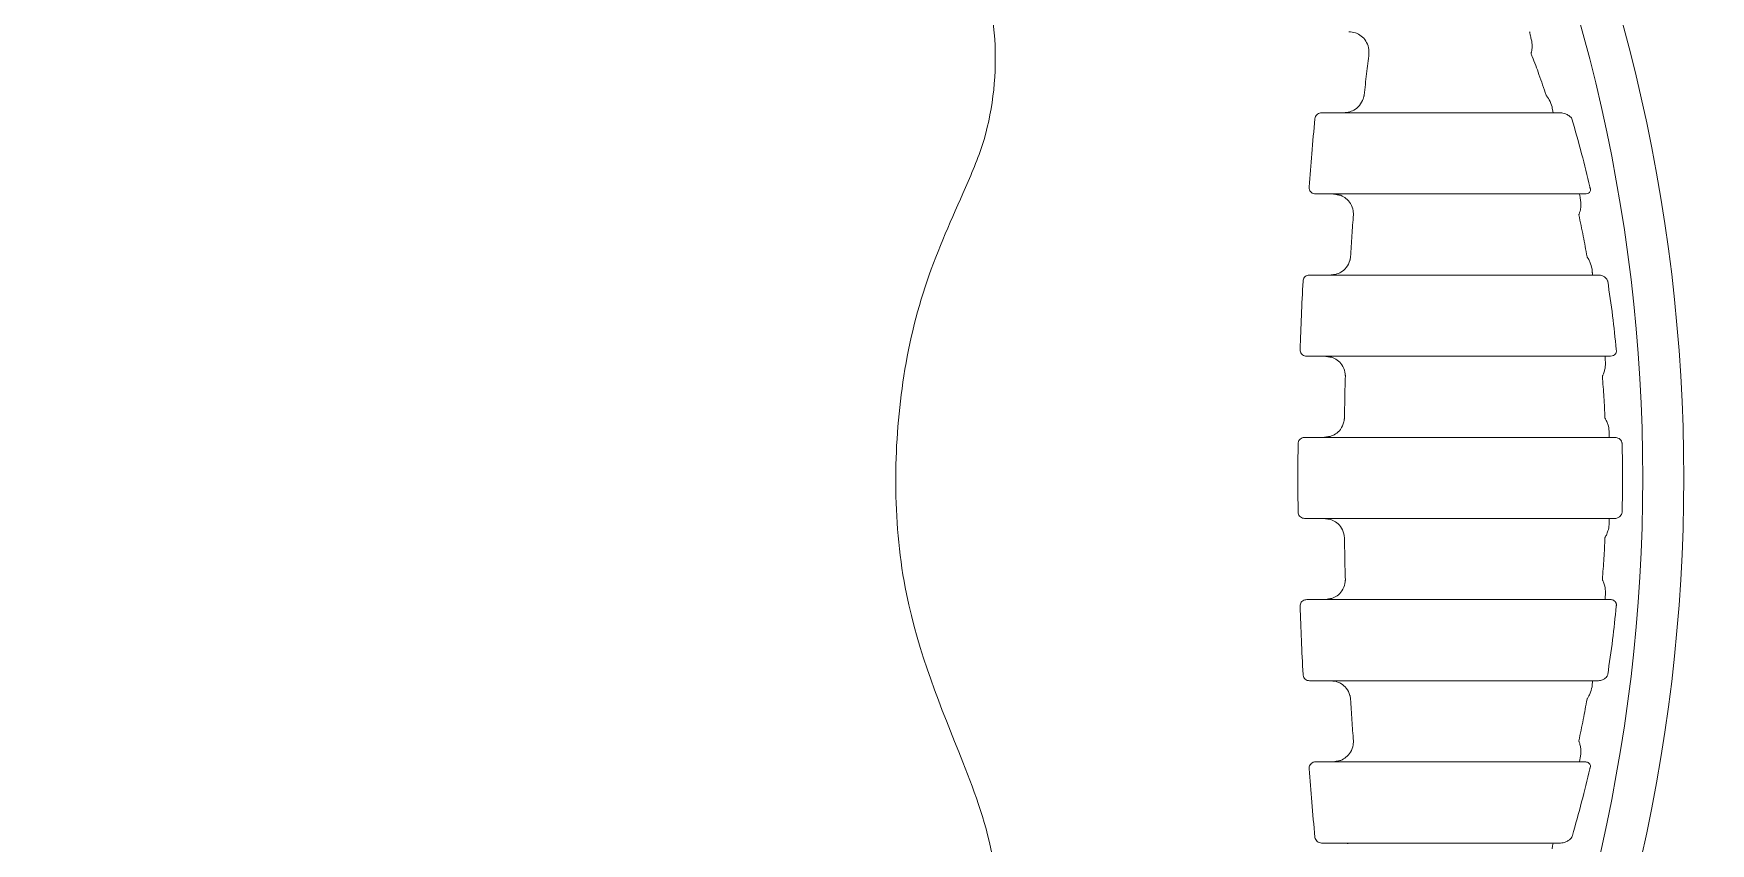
# Model space of a CAD drawing. Header units: inches. Extents: x -1 to 81, y -22 to 129.
# Drawn here: x 4.442 to 5.734, y 60.696 to 61.32 of the extents above; entities that cross this region are included whole.
import ezdxf

# ---------------------------------------------------------------- set-up
doc = ezdxf.new("R2010")
doc.units = ezdxf.units.IN
doc.header["$MEASUREMENT"] = 0
doc.layers.add('1', color=4, linetype='Continuous')

# ---------------------------------------------------------------- blocks, each defined once
blk = doc.blocks.new('FROG')
at = {"layer": '1', "color": 3, "lineweight": 5}
for p, q in [((1.0565, -0.2188), (1.0428, -0.2188)), ((1.0646, -0.2813), (1.2258, -0.2813))]:
    blk.add_line(p, q, dxfattribs=at)
at = {"layer": '1', "color": 3, "lineweight": 5, "flags": 128}
for points in [[(1.0646, 0.2812), (1.0624, 0.2812), (1.0603, 0.2812), (1.0581, 0.2812), (1.056, 0.2812), (1.0538, 0.2812), (1.0517, 0.2812), (1.0495, 0.2812), (1.0474, 0.2812)], [(1.2258, 0.2812), (1.1917, 0.2812), (1.161, 0.2812), (1.1342, 0.2812), (1.1115, 0.2812), (1.093, 0.2812), (1.0789, 0.2812), (1.0694, 0.2812), (1.0646, 0.2812)], [(1.0428, 0.2187), (1.0445, 0.2187), (1.0462, 0.2187), (1.0479, 0.2187), (1.0496, 0.2187), (1.0513, 0.2187), (1.0531, 0.2187), (1.0548, 0.2187), (1.0565, 0.2187)], [(1.0565, 0.2187), (1.0614, 0.2187), (1.0721, 0.2187), (1.0884, 0.2187), (1.1102, 0.2187), (1.1372, 0.2187), (1.1691, 0.2187), (1.2056, 0.2187), (1.2462, 0.2187)], [(1.0543, 0.1562), (1.0523, 0.1562), (1.0503, 0.1562), (1.0483, 0.1562), (1.0462, 0.1562), (1.0442, 0.1562), (1.0422, 0.1562), (1.0401, 0.1562), (1.0381, 0.1562)], [(1.2562, 0.1562), (1.2128, 0.1562), (1.1738, 0.1562), (1.1397, 0.1562), (1.1109, 0.1562), (1.0877, 0.1562), (1.0704, 0.1562), (1.0593, 0.1562), (1.0543, 0.1562)], [(1.0359, 0.0937), (1.0377, 0.0937), (1.0395, 0.0937), (1.0413, 0.0937), (1.0431, 0.0937), (1.0449, 0.0937), (1.0467, 0.0937), (1.0485, 0.0937), (1.0504, 0.0937)], [(1.0504, 0.0937), (1.0552, 0.0937), (1.0669, 0.0937), (1.0853, 0.0937), (1.1101, 0.0937), (1.1409, 0.0937), (1.1775, 0.0937), (1.2193, 0.0937), (1.2658, 0.0937)], [(1.0496, 0.0312), (1.0477, 0.0312), (1.0458, 0.0312), (1.0439, 0.0312), (1.042, 0.0312), (1.0401, 0.0312), (1.0382, 0.0312), (1.0362, 0.0312), (1.0343, 0.0312)], [(1.269, 0.0312), (1.2216, 0.0312), (1.179, 0.0312), (1.1417, 0.0312), (1.1102, 0.0312), (1.085, 0.0312), (1.0664, 0.0312), (1.0545, 0.0312), (1.0496, 0.0312)], [(1.0343, -0.0313), (1.0362, -0.0313), (1.0382, -0.0313), (1.0401, -0.0313), (1.042, -0.0313), (1.0439, -0.0313), (1.0458, -0.0313), (1.0477, -0.0313), (1.0496, -0.0313)], [(1.0496, -0.0313), (1.0545, -0.0313), (1.0664, -0.0313), (1.085, -0.0313), (1.1102, -0.0313), (1.1417, -0.0313), (1.179, -0.0313), (1.2216, -0.0313), (1.269, -0.0313)], [(1.0504, -0.0938), (1.0485, -0.0938), (1.0467, -0.0938), (1.0449, -0.0938), (1.0431, -0.0938), (1.0413, -0.0938), (1.0395, -0.0938), (1.0377, -0.0938), (1.0359, -0.0938)], [(1.2658, -0.0938), (1.2193, -0.0938), (1.1775, -0.0938), (1.1409, -0.0938), (1.1101, -0.0938), (1.0853, -0.0938), (1.0669, -0.0938), (1.0552, -0.0938), (1.0504, -0.0938)], [(1.0381, -0.1563), (1.0401, -0.1563), (1.0422, -0.1563), (1.0442, -0.1563), (1.0462, -0.1563), (1.0483, -0.1563), (1.0503, -0.1563), (1.0523, -0.1563), (1.0543, -0.1563)], [(1.0543, -0.1563), (1.0593, -0.1563), (1.0704, -0.1563), (1.0877, -0.1563), (1.1109, -0.1563), (1.1397, -0.1563), (1.1738, -0.1563), (1.2128, -0.1563), (1.2562, -0.1563)], [(1.2462, -0.2188), (1.2056, -0.2188), (1.1691, -0.2188), (1.1372, -0.2188), (1.1102, -0.2188), (1.0884, -0.2188), (1.0721, -0.2188), (1.0614, -0.2188), (1.0565, -0.2188)], [(1.0474, -0.2813), (1.0495, -0.2813), (1.0517, -0.2813), (1.0538, -0.2813), (1.056, -0.2813), (1.0581, -0.2813), (1.0603, -0.2813), (1.0624, -0.2813), (1.0646, -0.2813)]]:
    blk.add_lwpolyline(points, dxfattribs=at)
at = {"layer": '1', "linetype": 'Continuous', "lineweight": 15}
for radius in [1.995, 1.9325, 1.8575]:
    blk.add_circle((0, 0), radius, dxfattribs=at)
at = {"layer": '1', "color": 3, "lineweight": 5}
for radius, start, end in [(1.3265, 332.5926, 27.4074), (1.2949, 332.6358, 27.3642)]:
    blk.add_arc((0, 0), radius, start, end, dxfattribs=at)
for points, knots in [([(0.5263, 0.5559), (0.5528, 0.5573), (0.6059, 0.5601), (0.6816, 0.5305), (0.7432, 0.4793), (0.7841, 0.4107), (0.7999, 0.3332), (0.7921, 0.2671), (0.7764, 0.2313), (0.771, 0.2191)], [0, 0, 0, 0, 0.1556067, 0.3112735, 0.4654261, 0.6177592, 0.7693142, 0.9214506, 1, 1, 1, 1]), ([(1.0683, 0.3437), (1.0701, 0.3436), (1.0724, 0.3434), (1.0744, 0.3425), (1.0749, 0.3423)], [0, 0, 0, 0, 0.78289, 1, 1, 1, 1]), ([(1.0749, 0.3423), (1.0763, 0.3415), (1.0793, 0.3397), (1.0825, 0.3353), (1.0836, 0.3316), (1.0839, 0.3291), (1.0839, 0.3283), (1.0839, 0.3276), (1.0839, 0.3273), (1.0839, 0.3271), (1.0839, 0.3271)], [0, 0, 0, 0, 0.242249, 0.522442, 0.830192, 0.872289, 0.947376, 0.978143, 0.992366, 1, 1, 1, 1]), ([(1.2093, 0.3364), (1.209, 0.3375), (1.2084, 0.3402), (1.2079, 0.3428), (1.2077, 0.3437), (1.2077, 0.3437), (1.2077, 0.3437)], [0, 0, 0, 0, 0.226109, 0.531949, 0.906264, 1, 1, 1, 1]), ([(1.2088, 0.3271), (1.2088, 0.3271), (1.2088, 0.3272), (1.2089, 0.3273), (1.2089, 0.3276), (1.2091, 0.3282), (1.2094, 0.3294), (1.2098, 0.3323), (1.2095, 0.3347), (1.2093, 0.3364)], [0, 0, 0, 0, 0.01629, 0.019422, 0.044574, 0.093669, 0.197476, 0.422533, 1, 1, 1, 1]), ([(1.0839, 0.3271), (1.0833, 0.3218), (1.082, 0.3111), (1.0808, 0.3003), (1.0802, 0.2948)], [0, 0, 0, 0, 0.490054, 1, 1, 1, 1]), ([(1.2205, 0.2948), (1.2186, 0.3001), (1.2152, 0.3102), (1.2112, 0.3209), (1.2091, 0.3263), (1.2088, 0.3271)], [0, 0, 0, 0, 0.486631, 0.920248, 1, 1, 1, 1]), ([(1.0802, 0.2948), (1.0802, 0.2947), (1.0802, 0.2946), (1.0801, 0.2944), (1.08, 0.2938), (1.0798, 0.293), (1.079, 0.2905), (1.077, 0.2869), (1.0729, 0.2832), (1.0695, 0.2821), (1.068, 0.2816)], [0, 0, 0, 0, 0.007207, 0.016451, 0.041404, 0.10491, 0.160821, 0.491889, 0.772109, 1, 1, 1, 1]), ([(1.225, 0.2859), (1.2244, 0.2876), (1.2236, 0.2899), (1.2218, 0.2928), (1.2211, 0.2939), (1.2207, 0.2944), (1.2206, 0.2946), (1.2205, 0.2947), (1.2205, 0.2948)], [0, 0, 0, 0, 0.627683, 0.822887, 0.934548, 0.975623, 0.988935, 1, 1, 1, 1]), ([(1.2258, 0.2812), (1.2258, 0.2814), (1.2257, 0.2817), (1.2254, 0.2835), (1.2251, 0.2851), (1.225, 0.2859)], [0, 0, 0, 0, 0.450302, 0.712062, 1, 1, 1, 1]), ([(1.0423, 0.2767), (1.0414, 0.2677), (1.0398, 0.2502), (1.0384, 0.2327), (1.0377, 0.2241)], [0, 0, 0, 0, 0.514173, 1, 1, 1, 1]), ([(1.0474, 0.2812), (1.0471, 0.2812), (1.0463, 0.2812), (1.045, 0.2808), (1.0436, 0.2798), (1.0426, 0.2784), (1.0424, 0.2773), (1.0423, 0.2767)], [0, 0, 0, 0, 0.1003278, 0.3457949, 0.5765626, 0.7923398, 1, 1, 1, 1]), ([(1.2315, 0.2812), (1.2327, 0.2811), (1.2348, 0.2809), (1.2375, 0.2794), (1.2392, 0.2781), (1.24, 0.2771), (1.2403, 0.2767)], [0, 0, 0, 0, 0.445011, 0.736713, 0.907241, 1, 1, 1, 1]), ([(1.2541, 0.2241), (1.252, 0.2327), (1.2478, 0.2505), (1.2428, 0.2677), (1.2403, 0.2767)], [0, 0, 0, 0, 0.48116, 1, 1, 1, 1]), ([(1.0377, 0.2241), (1.0377, 0.2237), (1.0377, 0.2227), (1.0383, 0.2211), (1.0395, 0.2198), (1.041, 0.2189), (1.0422, 0.2188), (1.0428, 0.2187)], [0, 0, 0, 0, 0.154867, 0.346182, 0.551679, 0.772292, 1, 1, 1, 1]), ([(1.2541, 0.2241), (1.2542, 0.2239), (1.2543, 0.2235), (1.2545, 0.2229), (1.2546, 0.2224), (1.2546, 0.2216), (1.2544, 0.2207), (1.2536, 0.2197), (1.2522, 0.2189), (1.251, 0.2188), (1.2503, 0.2187)], [0, 0, 0, 0, 0.0653348, 0.0926033, 0.1507524, 0.1802076, 0.2725966, 0.4284906, 0.6905235, 1, 1, 1, 1]), ([(0.771, 0.2191), (0.7605, 0.1954), (0.7391, 0.1474), (0.7221, 0.0697), (0.7173, -0.01), (0.7264, -0.1093), (0.7538, -0.1766), (0.771, -0.2191)], [0, 0, 0, 0, 0.1719605, 0.3488403, 0.5208258, 0.6978835, 1, 1, 1, 1]), ([(1.0621, 0.2177), (1.0636, 0.2169), (1.0666, 0.2154), (1.0701, 0.2111), (1.0714, 0.2075), (1.0718, 0.205), (1.0719, 0.2041), (1.0719, 0.2033), (1.0719, 0.2029), (1.0719, 0.2028), (1.0719, 0.2027)], [0, 0, 0, 0, 0.233284, 0.504838, 0.830341, 0.851053, 0.93952, 0.975141, 0.992554, 1, 1, 1, 1]), ([(1.2456, 0.2027), (1.2457, 0.2028), (1.2457, 0.2029), (1.2458, 0.2031), (1.246, 0.2036), (1.2464, 0.2048), (1.2467, 0.206), (1.2473, 0.2088), (1.2472, 0.2108), (1.2471, 0.2126)], [0, 0, 0, 0, 0.013902, 0.030509, 0.069887, 0.160693, 0.377211, 0.424671, 1, 1, 1, 1]), ([(1.2471, 0.2126), (1.247, 0.2138), (1.2465, 0.2167), (1.2463, 0.2185), (1.2462, 0.2187), (1.2462, 0.2187)], [0, 0, 0, 0, 0.3256368, 0.7642472, 1, 1, 1, 1]), ([(1.0719, 0.2027), (1.0715, 0.1974), (1.0708, 0.1866), (1.0701, 0.1758), (1.0697, 0.1704)], [0, 0, 0, 0, 0.493995, 1, 1, 1, 1]), ([(1.252, 0.1704), (1.251, 0.1757), (1.249, 0.1865), (1.2468, 0.1972), (1.2456, 0.2027)], [0, 0, 0, 0, 0.486072, 1, 1, 1, 1]), ([(1.0697, 0.1704), (1.0697, 0.1703), (1.0697, 0.1702), (1.0697, 0.1699), (1.0696, 0.1691), (1.0694, 0.1683), (1.0687, 0.1657), (1.0669, 0.1622), (1.0628, 0.1584), (1.0596, 0.1573), (1.0581, 0.1567)], [0, 0, 0, 0, 0.007194, 0.022061, 0.055115, 0.139257, 0.164125, 0.504906, 0.775355, 1, 1, 1, 1]), ([(1.2558, 0.1609), (1.2554, 0.1626), (1.2549, 0.1652), (1.2532, 0.1683), (1.2524, 0.1697), (1.2521, 0.1702), (1.252, 0.1703), (1.252, 0.1704)], [0, 0, 0, 0, 0.600722, 0.85241, 0.94324, 0.988484, 1, 1, 1, 1]), ([(1.0381, 0.1562), (1.0378, 0.1562), (1.0369, 0.1562), (1.0355, 0.1557), (1.0342, 0.1546), (1.0333, 0.1532), (1.0331, 0.1521), (1.0331, 0.1515)], [0, 0, 0, 0, 0.135652, 0.369951, 0.590201, 0.798201, 1, 1, 1, 1]), ([(1.2562, 0.1562), (1.2562, 0.1565), (1.2562, 0.1568), (1.256, 0.1586), (1.2559, 0.1599), (1.2558, 0.1609)], [0, 0, 0, 0, 0.503202, 0.660926, 1, 1, 1, 1]), ([(1.2609, 0.1562), (1.2619, 0.1561), (1.2635, 0.156), (1.2656, 0.1547), (1.267, 0.1534), (1.2677, 0.1522), (1.2679, 0.1516), (1.2679, 0.1515)], [0, 0, 0, 0, 0.404821, 0.682834, 0.858376, 0.974422, 1, 1, 1, 1]), ([(1.0331, 0.1515), (1.0326, 0.1426), (1.0318, 0.1251), (1.0311, 0.1076), (1.0308, 0.0989)], [0, 0, 0, 0, 0.507083, 1, 1, 1, 1]), ([(1.2745, 0.0989), (1.2736, 0.1076), (1.2718, 0.1252), (1.2692, 0.1426), (1.2679, 0.1515)], [0, 0, 0, 0, 0.490869, 1, 1, 1, 1]), ([(1.0308, 0.0989), (1.0308, 0.0985), (1.0309, 0.0976), (1.0314, 0.0961), (1.0326, 0.0948), (1.0341, 0.0939), (1.0353, 0.0938), (1.0359, 0.0937)], [0, 0, 0, 0, 0.130358, 0.329387, 0.542405, 0.768395, 1, 1, 1, 1]), ([(1.0552, 0.0929), (1.0567, 0.0923), (1.0598, 0.0909), (1.0635, 0.0868), (1.065, 0.0833), (1.0655, 0.0807), (1.0656, 0.0798), (1.0657, 0.0789), (1.0657, 0.0786), (1.0657, 0.0784), (1.0657, 0.0784)], [0, 0, 0, 0, 0.227552, 0.494546, 0.831634, 0.841601, 0.936441, 0.97413, 0.992693, 1, 1, 1, 1]), ([(1.2662, 0.0884), (1.2661, 0.0898), (1.2659, 0.0925), (1.2658, 0.0936), (1.2658, 0.0937), (1.2658, 0.0937)], [0, 0, 0, 0, 0.436987, 0.872345, 1, 1, 1, 1]), ([(1.2745, 0.0989), (1.2745, 0.0987), (1.2746, 0.0982), (1.2746, 0.0975), (1.2745, 0.097), (1.2742, 0.0961), (1.2736, 0.0951), (1.2721, 0.0941), (1.2708, 0.0938), (1.2699, 0.0938), (1.2698, 0.0937)], [0, 0, 0, 0, 0.059752, 0.097656, 0.174116, 0.201755, 0.35401, 0.593719, 0.95746, 1, 1, 1, 1]), ([(1.0657, 0.0784), (1.0655, 0.073), (1.0653, 0.0622), (1.0651, 0.0514), (1.065, 0.046)], [0, 0, 0, 0, 0.497992, 1, 1, 1, 1]), ([(1.2638, 0.0784), (1.2638, 0.0784), (1.2639, 0.0785), (1.264, 0.0788), (1.2642, 0.0793), (1.2648, 0.0808), (1.266, 0.0841), (1.2661, 0.0866), (1.2662, 0.0884)], [0, 0, 0, 0, 0.012662, 0.030168, 0.072648, 0.176036, 0.443331, 1, 1, 1, 1]), ([(1.2658, 0.046), (1.2656, 0.0514), (1.265, 0.0622), (1.2642, 0.0729), (1.2638, 0.0784)], [0, 0, 0, 0, 0.4958076, 1, 1, 1, 1]), ([(1.065, 0.046), (1.065, 0.046), (1.065, 0.0458), (1.0649, 0.0455), (1.0649, 0.0446), (1.0647, 0.0438), (1.0641, 0.0411), (1.0625, 0.0376), (1.0586, 0.0337), (1.0554, 0.0324), (1.0539, 0.0319)], [0, 0, 0, 0, 0.007232, 0.025014, 0.061981, 0.155769, 0.166488, 0.508868, 0.775327, 1, 1, 1, 1]), ([(1.269, 0.0361), (1.2688, 0.0378), (1.2685, 0.0403), (1.2671, 0.0436), (1.2663, 0.0451), (1.266, 0.0456), (1.2659, 0.0459), (1.2658, 0.046), (1.2658, 0.046)], [0, 0, 0, 0, 0.544951, 0.827779, 0.931592, 0.972639, 0.988044, 1, 1, 1, 1]), ([(1.0293, 0.0263), (1.0292, 0.0175), (1.0291, 0), (1.0292, -0.0175), (1.0293, -0.0263)], [0, 0, 0, 0, 0.5, 1, 1, 1, 1]), ([(1.0343, 0.0312), (1.0339, 0.0312), (1.033, 0.0312), (1.0315, 0.0305), (1.0303, 0.0294), (1.0295, 0.028), (1.0294, 0.0268), (1.0293, 0.0263)], [0, 0, 0, 0, 0.168533, 0.392708, 0.603301, 0.803874, 1, 1, 1, 1]), ([(1.269, 0.0312), (1.269, 0.0315), (1.269, 0.0318), (1.269, 0.0336), (1.269, 0.035), (1.269, 0.0361)], [0, 0, 0, 0, 0.512984, 0.610792, 1, 1, 1, 1]), ([(1.2732, 0.0312), (1.2741, 0.0312), (1.2755, 0.031), (1.2773, 0.0299), (1.2783, 0.0287), (1.2787, 0.0277), (1.2789, 0.027), (1.279, 0.0266), (1.279, 0.0263)], [0, 0, 0, 0, 0.391571, 0.648181, 0.817621, 0.899957, 0.934165, 1, 1, 1, 1]), ([(1.279, -0.0263), (1.2792, -0.0175), (1.2795, 0), (1.2792, 0.0175), (1.279, 0.0263)], [0, 0, 0, 0, 0.500627, 1, 1, 1, 1]), ([(1.0293, -0.0263), (1.0293, -0.0266), (1.0294, -0.0274), (1.0299, -0.0288), (1.0311, -0.0302), (1.0326, -0.0311), (1.0337, -0.0312), (1.0343, -0.0313)], [0, 0, 0, 0, 0.1035299, 0.3097443, 0.5306025, 0.7630784, 1, 1, 1, 1]), ([(1.0539, -0.0319), (1.0554, -0.0324), (1.0586, -0.0337), (1.0625, -0.0376), (1.0641, -0.0411), (1.0647, -0.0438), (1.0649, -0.0446), (1.0649, -0.0455), (1.065, -0.0458), (1.065, -0.046), (1.065, -0.046)], [0, 0, 0, 0, 0.224674, 0.491133, 0.833514, 0.844232, 0.938018, 0.974988, 0.992769, 1, 1, 1, 1]), ([(1.2658, -0.046), (1.2658, -0.046), (1.2659, -0.0459), (1.266, -0.0456), (1.2664, -0.045), (1.2672, -0.0434), (1.2685, -0.0401), (1.2688, -0.0377), (1.269, -0.0361)], [0, 0, 0, 0, 0.0119508, 0.0292402, 0.0731251, 0.1843194, 0.4918602, 1, 1, 1, 1]), ([(1.269, -0.0361), (1.269, -0.0348), (1.269, -0.032), (1.269, -0.0315), (1.269, -0.0313)], [0, 0, 0, 0, 0.442973, 1, 1, 1, 1]), ([(1.279, -0.0263), (1.279, -0.0266), (1.2789, -0.0271), (1.2786, -0.0279), (1.278, -0.0291), (1.2767, -0.0303), (1.275, -0.0311), (1.2738, -0.0312), (1.2732, -0.0313)], [0, 0, 0, 0, 0.065695, 0.107777, 0.230146, 0.43261, 0.742568, 1, 1, 1, 1]), ([(1.065, -0.046), (1.0651, -0.0514), (1.0653, -0.0622), (1.0655, -0.073), (1.0657, -0.0784)], [0, 0, 0, 0, 0.5020085, 1, 1, 1, 1]), ([(1.2638, -0.0784), (1.2642, -0.0729), (1.265, -0.0621), (1.2656, -0.0513), (1.2658, -0.046)], [0, 0, 0, 0, 0.506821, 1, 1, 1, 1]), ([(1.0657, -0.0784), (1.0657, -0.0784), (1.0657, -0.0786), (1.0657, -0.0789), (1.0656, -0.0798), (1.0655, -0.0807), (1.065, -0.0833), (1.0635, -0.0868), (1.0598, -0.0909), (1.0567, -0.0923), (1.0552, -0.0929)], [0, 0, 0, 0, 0.007306, 0.02587, 0.063559, 0.1584, 0.168364, 0.505454, 0.772446, 1, 1, 1, 1]), ([(1.2662, -0.0884), (1.2661, -0.0867), (1.266, -0.0842), (1.2649, -0.081), (1.2643, -0.0794), (1.264, -0.0788), (1.2639, -0.0785), (1.2638, -0.0784), (1.2638, -0.0784)], [0, 0, 0, 0, 0.525942, 0.813042, 0.922914, 0.967992, 0.987341, 1, 1, 1, 1]), ([(1.2658, -0.0938), (1.2658, -0.0935), (1.2658, -0.0933), (1.266, -0.0914), (1.2661, -0.0897), (1.2662, -0.0884)], [0, 0, 0, 0, 0.493978, 0.577794, 1, 1, 1, 1]), ([(1.0359, -0.0938), (1.0354, -0.0938), (1.0343, -0.0939), (1.0329, -0.0946), (1.0317, -0.0958), (1.0309, -0.0973), (1.0309, -0.0984), (1.0308, -0.0989)], [0, 0, 0, 0, 0.200279, 0.4148, 0.61609, 0.809394, 1, 1, 1, 1]), ([(1.0308, -0.0989), (1.0311, -0.1076), (1.0318, -0.1251), (1.0326, -0.1426), (1.0331, -0.1515)], [0, 0, 0, 0, 0.492917, 1, 1, 1, 1]), ([(1.2679, -0.1515), (1.2692, -0.1426), (1.2718, -0.1252), (1.2736, -0.1075), (1.2745, -0.0989)], [0, 0, 0, 0, 0.510622, 1, 1, 1, 1]), ([(1.2698, -0.0938), (1.2707, -0.0938), (1.272, -0.094), (1.2735, -0.095), (1.2742, -0.0961), (1.2745, -0.097), (1.2746, -0.0976), (1.2746, -0.0982), (1.2745, -0.0987), (1.2745, -0.0989), (1.2745, -0.0989)], [0, 0, 0, 0, 0.394975, 0.626742, 0.783149, 0.854406, 0.892434, 0.952556, 0.993547, 1, 1, 1, 1]), ([(1.0331, -0.1515), (1.0331, -0.1517), (1.0331, -0.1525), (1.0337, -0.1538), (1.0348, -0.1552), (1.0364, -0.1561), (1.0375, -0.1562), (1.0381, -0.1563)], [0, 0, 0, 0, 0.073773, 0.28687, 0.516161, 0.756326, 1, 1, 1, 1]), ([(1.2679, -0.1515), (1.2678, -0.1519), (1.2676, -0.1524), (1.2669, -0.1534), (1.2658, -0.1546), (1.2636, -0.1559), (1.2619, -0.1561), (1.2609, -0.1563)], [0, 0, 0, 0, 0.0895922, 0.1233174, 0.2998941, 0.5805984, 1, 1, 1, 1]), ([(1.0581, -0.1567), (1.0596, -0.1573), (1.0628, -0.1584), (1.0669, -0.1622), (1.0687, -0.1657), (1.0694, -0.1683), (1.0696, -0.1691), (1.0697, -0.1699), (1.0697, -0.1702), (1.0697, -0.1703), (1.0697, -0.1704)], [0, 0, 0, 0, 0.224645, 0.495094, 0.835876, 0.860745, 0.944888, 0.977938, 0.992808, 1, 1, 1, 1]), ([(1.252, -0.1704), (1.252, -0.1703), (1.2521, -0.1702), (1.2524, -0.1697), (1.2531, -0.1685), (1.2548, -0.1653), (1.2554, -0.1627), (1.2558, -0.1609)], [0, 0, 0, 0, 0.011521, 0.052687, 0.136863, 0.36761, 1, 1, 1, 1]), ([(1.2558, -0.1609), (1.256, -0.1594), (1.2562, -0.1567), (1.2562, -0.1564), (1.2562, -0.1563)], [0, 0, 0, 0, 0.5683904, 1, 1, 1, 1]), ([(1.0697, -0.1704), (1.0701, -0.1758), (1.0708, -0.1866), (1.0715, -0.1974), (1.0719, -0.2027)], [0, 0, 0, 0, 0.506006, 1, 1, 1, 1]), ([(1.2456, -0.2027), (1.2468, -0.1972), (1.249, -0.1865), (1.251, -0.1756), (1.252, -0.1704)], [0, 0, 0, 0, 0.5177675, 1, 1, 1, 1]), ([(1.0719, -0.2027), (1.0719, -0.2028), (1.0719, -0.2029), (1.0719, -0.2033), (1.0719, -0.2041), (1.0718, -0.205), (1.0714, -0.2075), (1.0701, -0.2111), (1.0666, -0.2154), (1.0636, -0.2169), (1.0621, -0.2177)], [0, 0, 0, 0, 0.007446, 0.024858, 0.06048, 0.148946, 0.169659, 0.495163, 0.766714, 1, 1, 1, 1]), ([(1.2471, -0.2126), (1.2472, -0.2109), (1.2473, -0.2084), (1.2465, -0.2053), (1.246, -0.2038), (1.2458, -0.2032), (1.2457, -0.2029), (1.2457, -0.2028), (1.2456, -0.2027)], [0, 0, 0, 0, 0.5304209, 0.8027698, 0.9144248, 0.9626555, 0.9861068, 1, 1, 1, 1]), ([(0.771, -0.2191), (0.7805, -0.2437), (0.7995, -0.293), (0.7949, -0.3738), (0.7658, -0.4479), (0.7138, -0.5081), (0.6454, -0.5475), (0.5797, -0.5612), (0.5401, -0.5573), (0.5263, -0.5559)], [0, 0, 0, 0, 0.154347, 0.308755, 0.461708, 0.613407, 0.765153, 0.918207, 1, 1, 1, 1]), ([(1.0428, -0.2188), (1.0422, -0.2188), (1.041, -0.2189), (1.0396, -0.2198), (1.0384, -0.221), (1.0377, -0.2225), (1.0377, -0.2236), (1.0377, -0.2241)], [0, 0, 0, 0, 0.232134, 0.436961, 0.628874, 0.814865, 1, 1, 1, 1]), ([(1.2462, -0.2188), (1.2462, -0.2185), (1.2463, -0.2183), (1.2466, -0.2164), (1.2468, -0.2148), (1.2471, -0.213), (1.2471, -0.2126)], [0, 0, 0, 0, 0.451807, 0.56957, 0.892087, 1, 1, 1, 1]), ([(1.2503, -0.2188), (1.2512, -0.2188), (1.2525, -0.2189), (1.2539, -0.22), (1.2544, -0.2209), (1.2546, -0.2217), (1.2546, -0.2223), (1.2545, -0.2229), (1.2543, -0.2235), (1.2542, -0.2239), (1.2541, -0.2241)], [0, 0, 0, 0, 0.4187617, 0.6152643, 0.7533616, 0.8189054, 0.8477045, 0.9059224, 0.9367842, 1, 1, 1, 1]), ([(1.0377, -0.2241), (1.0384, -0.2327), (1.0398, -0.2502), (1.0414, -0.2677), (1.0423, -0.2767)], [0, 0, 0, 0, 0.485827, 1, 1, 1, 1]), ([(1.2403, -0.2767), (1.2404, -0.2763), (1.243, -0.2674), (1.2479, -0.25), (1.252, -0.2326), (1.2541, -0.2241)], [0, 0, 0, 0, 0.023441, 0.520828, 1, 1, 1, 1]), ([(1.0423, -0.2767), (1.0423, -0.2768), (1.0423, -0.2775), (1.0428, -0.2788), (1.044, -0.2801), (1.0456, -0.2811), (1.0468, -0.2812), (1.0474, -0.2813)], [0, 0, 0, 0, 0.0400664, 0.2597841, 0.4984827, 0.7478881, 1, 1, 1, 1]), ([(1.225, -0.2859), (1.2252, -0.2847), (1.2255, -0.2828), (1.2258, -0.2815), (1.2258, -0.2813), (1.2258, -0.2813)], [0, 0, 0, 0, 0.45093, 0.68803, 1, 1, 1, 1]), ([(1.2403, -0.2767), (1.2399, -0.2772), (1.2387, -0.2787), (1.2364, -0.2801), (1.2339, -0.2811), (1.2321, -0.2812), (1.2315, -0.2813)], [0, 0, 0, 0, 0.1447437, 0.3782428, 0.7616853, 1, 1, 1, 1])]:
    blk.add_open_spline(points, degree=3, knots=knots, dxfattribs=at)
for points in [[(1.068, 0.2816), (1.0646, 0.2812)], [(1.2315, 0.2812), (1.2258, 0.2812)], [(1.0565, 0.2187), (1.0621, 0.2177)], [(1.2462, 0.2187), (1.2503, 0.2187)], [(1.0581, 0.1567), (1.0543, 0.1562)], [(1.2609, 0.1562), (1.2562, 0.1562)], [(1.0504, 0.0937), (1.0552, 0.0929)], [(1.2658, 0.0937), (1.2698, 0.0937)], [(1.0539, 0.0319), (1.0496, 0.0312)], [(1.2732, 0.0312), (1.269, 0.0312)], [(1.0496, -0.0313), (1.0539, -0.0319)], [(1.269, -0.0313), (1.2732, -0.0313)], [(1.0552, -0.0929), (1.0504, -0.0938)], [(1.2698, -0.0938), (1.2658, -0.0938)], [(1.0543, -0.1563), (1.0581, -0.1567)], [(1.2562, -0.1563), (1.2609, -0.1563)], [(1.0621, -0.2177), (1.0565, -0.2188)], [(1.2503, -0.2188), (1.2462, -0.2188)], [(1.0646, -0.2813), (1.068, -0.2816)], [(1.2258, -0.2813), (1.2315, -0.2813)]]:
    blk.add_open_spline(points, degree=1, dxfattribs=at)
blk = doc.blocks.new('19 HS Propel')
at = {"layer": '1', "color": 3}
blk.add_arc((0.2408, 52.5976), 8.6377, 15.05862, 59.93119, dxfattribs=at)
at = {"layer": '1'}
blk.add_blockref('FROG', (5.2296, 55.0221), dxfattribs=at)

msp = doc.modelspace()

# ---------------------------------------------------------------- block references
msp.add_blockref('19 HS Propel', (-0.8428, 5.9556))

doc.saveas('drawing.dxf')
